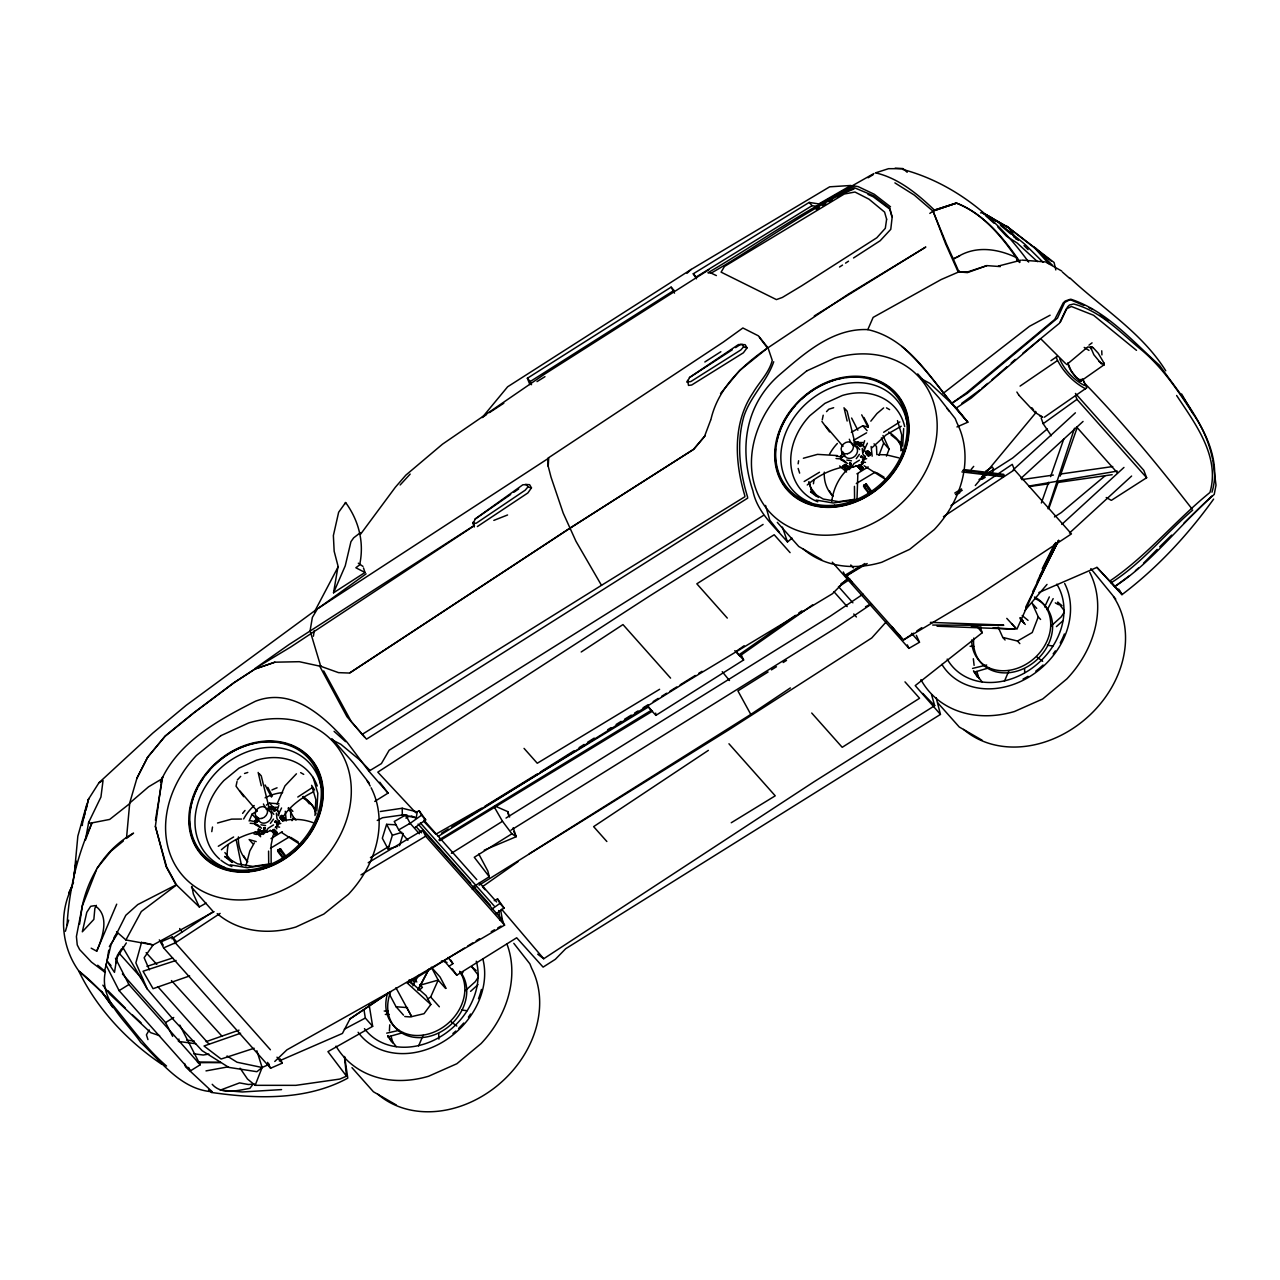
<?xml version="1.0" encoding="UTF-8"?>
<svg xmlns="http://www.w3.org/2000/svg" width="1280" height="1280" viewBox="0 0 1280 1280"><rect width="100%" height="100%" fill="white"/><g stroke="black" fill="none" stroke-linecap="round" stroke-linejoin="round"><path stroke-width="1.5" d="M268.576 851.104L268.704 864.208M854.448 486.368L854.576 499.472M79.536 924.24L82.192 906.608L76.416 936.528L77.248 944.928L79.632 949.584L91.488 962.128L104.4 971.84L111.04 944.704L125.808 915.296L137.776 904.576L176.016 884.944L166.08 866.592L155.376 826.416L161.856 778.912C179.632 741.136 219.728 719.28 255.392 701.264C292.432 686.816 324.464 716.72 347.184 742.368L368.88 771.184L388.064 793.104L374.752 801.424M735.6 347.616L740.544 344.4L745.152 344.704L747.072 347.84L743.392 352.784L691.68 385.008L688.496 385.408L687.616 380.352L687.104 382.384L689.488 377.568L732.304 349.744M314.992 815.52L315.856 799.68L311.616 785.344L314.624 790.096M316.832 810.944L317.808 793.264L313.072 777.264M389.408 1030.8L389.744 1024.848M274.88 662.192L255.104 668.992L233.904 682.848L193.92 712.864L165.136 736.24L147.536 757.36L165.12 736.064L193.808 712.72L233.664 682.848L254.848 669.056L274.88 662.192L299.296 661.696L321.248 666.464L338.512 672.64L349.584 673.056L570.048 528.192L563.2 513.088L551.04 477.184L548.224 466.336L548.688 458.16L317.456 608.8L186.208 705.312L152.768 733.136L99.008 782.688L88.448 799.28L83.056 819.84M900.848 450.768L901.728 434.928L897.488 420.608M902.704 446.192L903.68 428.512M97.696 965.216L105.376 971.584C98.848 1000.32 126.24 1020.976 140.672 1042.384C161.632 1062.144 181.104 1089.584 212.224 1091.744L211.664 1092.48L208.528 1090.016M82.32 825.52L82.576 821.632M270.064 807.376L269.936 808.912L271.2 809.6L272.72 807.2L270.064 807.376L271.344 808.8M855.936 442.64L855.808 444.176L857.072 444.848L858.576 442.448L855.936 442.64L857.2 444.064M474.32 526.96L473.28 521.952L472.928 523.936L475.248 519.008L510.656 494.48M67.04 925.36C69.072 889.92 77.248 855.2 92.016 822.864L109.696 819.424L129.456 803.824L136.976 778.08L147.76 756.976L136.688 778.672M857.856 473.744L857.024 498.704M72.864 883.568L76.208 861.168L74.288 874.016L77.84 836.128L86.784 804.4M245.936 865.936L249.792 850.992L254.352 842.832M831.792 501.2C833.392 487.952 840.048 474.848 850.768 466.752M211.776 831.632L212.496 827.04M798.128 463.824L798.608 460.768M313.392 636.256L314.288 630.512M126.32 942.944L116.816 957.872L114.48 972.368L106.992 961.056L108.752 950.176M116.128 962.752L117.296 955.504L121.52 948.864M377.248 820.464L382.528 817.744L402.32 814.992L416.24 817.856L417.216 811.888L402.224 808.24L380.368 811.488M155.44 820.224L162.688 776.8L160.56 781.888M333.536 592.8L338.064 566.208L334.16 551.248L333.376 535.552L338.64 512.256L345.632 502.528C358.912 520.784 364.464 542.608 359.632 564.896L355.856 567.76L364.992 572.48L333.536 592.8L345.248 565.808L350.944 541.664L353.68 537.824L360.4 532.64M364.64 737.184L346.96 716.704L319.6 666L320.208 664.512L310.08 630.832L312.368 617.392L317.456 608.8M178.928 1039.056L178.448 1041.424L195.728 1043.712M237.024 781.504L236.048 786.208L243.728 796.688M822.24 419.904L823.216 415.2M86.064 809.984L88.448 799.28M141.648 942.064L135.872 962.864L147.2 988.928L174.016 1020.304L202.128 1050.704L228.8 1067.392L256.896 1071.696L262.128 1067.504L269.312 1064.256M1211.968 492.176C1219.936 466.208 1209.184 438.304 1194.96 416.576C1178.656 391.888 1162.48 366.656 1139.104 347.968C1118.96 331.024 1099.968 310.88 1073.664 303.984L1069.408 305.056L1067.6 306.864L1060.528 321.856M81.616 825.312L84.96 813.824M65.408 931.28L68.64 920.192M396.32 824.816L386.608 824.336L382.336 838.224L388.112 849.12L397.616 846.24M388.112 849.12L392.384 835.248L386.608 824.336M399.52 845.648L403.248 833.504M277.232 810.336L278.784 805.456M863.088 445.6L864.64 440.704M89.056 821.568L88.528 823.2L92.016 822.864L85.376 840.224L88.688 822.336L100.928 797.072L103.04 780.528L99.008 782.688M1048.032 508.832L1074.512 428.208M773.712 361.744C767.04 381.424 750.512 396.192 743.936 416.208C736.368 442.592 739.6 470.88 747.52 496.832L747.664 498.128L366.496 739.168L351.264 721.568L323.696 670.896M273.184 835.008L271.104 845.056L271.152 863.456M274.368 811.376L273.36 810.368L274.304 809.376L275.072 811.088L274.768 809.776M277.04 804.08L284.944 785.92L296.432 773.808M282.592 820.816L279.728 817.6L281.808 815.408L284.928 818.352L282.592 820.816L281.008 819.024M281.456 819.84L282.064 818.112M279.728 817.6L282.288 817.824L282.816 816.288M860.24 446.64L859.232 445.632L860.176 444.624L860.928 446.336L860.624 445.024M865.6 452.864L866.128 451.328L868.688 451.536L868.16 453.072L870.192 455.344L868.464 456.08L865.6 452.864L868.464 456.08M867.328 455.088L867.92 453.376M870.192 455.344L870.784 453.616L868.944 452.096M1041.36 502.992L1048.624 482.272M1050.608 476.624L1063.808 438.928M1048.96 508.144L1058.208 481.76M1060.192 476.112L1077.36 427.104M705.264 435.6L693.984 449.088L570.048 528.192L575.936 541.216L601.488 585.328L362 734.48M91.184 948.176L96.72 951.2C102.4 937.696 110.352 915.648 94.784 905.632L90.672 906.32L86.784 912.32L82.32 931.808L93.856 919.392L94.864 908.448L96.288 905.328M710.848 419.84C717.776 388.912 741.36 366.128 766.56 348.688M710.56 420.368L704.512 436.432L693.312 449.552L568.672 528.944L350.08 672.704M879.008 455.216L883.696 443.024L881.376 437.904M886.464 456.112L889.136 449.152L882.976 435.504M1036.704 608.4L1032.096 603.216L1038.272 616.864L1032.24 632.528L1017.536 641.04L1002.784 637.424L998.16 627.184M895.152 168.192L903.12 168.672L888.512 168.688L875.536 172.864C898.32 178.016 917.92 194.208 934.512 210.208L956.448 203.056C983.936 213.776 1003.84 238.176 1020.032 262M96.416 869.92L82.128 906.464C88.816 875.872 105.84 848.576 133.552 833.12L126.48 838.416L129.728 803.04L148.576 786.8L161.856 778.912L160.48 782.176M240.096 1068.208L247.504 1079.04L255.152 1085.328L262.128 1067.504L256.848 1050.752M96.72 951.2L116.704 904.176M423.136 1035.312L418.592 1045.92M1008.992 670.576L1004.464 681.168M1049.328 596.912L1044.656 606.96M249.12 821.04L252.048 814.144L256.816 811.136M792.064 538.176L787.488 541.952C774.08 526.192 757.168 512.128 752.912 490.832C739.056 449.552 744.944 405.968 778 376.112C803.344 354.352 832.128 327.968 867.808 329.616L873.136 317.392L941.136 279.552L958.8 271.904L967.472 272.608L986.88 265.616L1000.352 266.592M73.488 882.496L68.768 893.232L72.016 886.64M292 820.656L293.504 817.28L288.384 807.616M427.504 999.024L430.672 997.008L438.192 980.096L431.36 967.232L440.048 977.008L446.016 988.272M1016.896 629.232L1055.696 542.512M992 473.216L993.728 469.44L992.4 467.056L985.632 471.168M88.256 800L88.992 798.432M1037.12 581.824L1054.768 544.256M278.192 815.04L281.552 807.984M863.232 452.064L867.408 443.232M1053.168 598.624L1047.216 609.856M1048.608 558.688L1056.432 542.848M1025.664 607.2L1058.688 540.352L1040 575.632M1042.24 568.752L1054.592 544.128M1032.624 591.824L1058.64 540.384M314.48 611.76L338.16 566.832M72.416 886.464C58.528 912.832 61.184 946.416 78.608 970.72C96.88 1008.704 127.056 1040.896 161.856 1064.352M418.096 990.176L429.024 968.976M368.208 862.72L422.672 830.192L501.6 919.104L504.576 925.136L390.192 991.872L350.032 1018.832L342.432 1033.44L279.296 1060.896M412.848 985.872L418.4 975.376M417.952 989.632L428.16 970.4M116.56 931.776L125.92 939.968L141.312 911.52L176.512 884.976L166.624 866.944L155.376 826.416M275.664 820.688L276.592 821.824L275.52 822.576L274.592 821.456L276.208 821.312M274.976 821.968L276.592 821.824M274.32 829.456L274.384 832L272.8 832.272L272.72 829.728L274.32 829.456L277.248 832.72L274.624 834.592L273.232 832.576M860.464 456.704L861.52 455.952L862.112 457.712L860.464 456.704L861.904 456.464M857.84 466.4L860.176 464.72L862.192 466.704L863.12 467.968L860.496 469.856L857.84 466.4L860.496 469.856M858.672 467.52L860.256 467.248L860.176 464.72M273.536 819.088L270.384 823.408M276.368 813.136L276.96 818.672L278.592 820.976L276.656 824.56L277.6 825.6L275.296 827.552M277.6 825.6L279.536 822.032L278.992 820.656M859.392 454.352L856.256 458.672M862.224 448.4L862.816 453.936L864.464 456.24L862.528 459.808L863.456 460.864L861.168 462.8M863.456 460.864L865.392 457.28L864.864 455.904M254.544 821.792L257.216 816.912M840.416 457.04L843.072 452.16M282.48 857.568L278.272 852.224L278.144 849.76L280.576 848.912L285.488 855.664M277.568 850.816L280.576 848.912M868.336 492.832L864.144 487.488L864.016 485.024L866.448 484.176L871.344 490.928M863.44 486.064L866.448 484.176M149.232 1029.984L146.416 1034.848L147.952 1039.616M344.736 504.016L345.632 502.528M114.032 937.552L117.2 932.576M109.344 946.544L117.776 933.28M461.36 974.592L463.168 971.776M270.512 830.432L267.344 831.968L263.568 831.936L262.64 830.896L266.416 830.928L268.128 828.272L273.552 824.912M856.384 465.696L853.216 467.232L849.44 467.2L848.496 466.144L852.272 466.176L853.984 463.536L859.424 460.176M478.368 976.992L475.344 981.632L465.408 990.624M1064.24 612.24L1061.2 616.88L1051.28 625.872M283.872 815.712C291.184 805.136 302.176 797.28 313.664 791.76M1213.616 499.104C1187.984 534.816 1157.168 568.08 1121.952 594.656L1096.928 567.392L1038.832 592.576M525.136 484.448L529.616 484.688L531.456 487.856L527.872 492.944L477.376 526.544M360.64 534.112L395.312 487.296L405.84 475.136L442.464 444.192L544.24 374.368L708.88 269.712M410.256 981.6L426.128 995.648L430.832 1004.496L424.032 1013.696L411.648 1016.624L395.936 987.728M253.024 1084.208L249.92 1088.32C237.84 1090.512 221.44 1095.024 212.208 1084.304M258.384 829.216L257.808 831.952L259.6 834.272L261.264 834.272L262.416 832.752L261.904 831.216L258.384 829.216L259.664 830.64M257.808 831.952L260.32 830.592L259.872 829.232M264.736 827.584L265.488 828.832L264.352 829.44L264.064 827.584L265.28 828.208M263.792 828.832L264.928 828.208M843.216 465.84L845.744 464.48L847.776 466.48L848.288 468.016L845.472 469.52L843.216 465.84L845.472 469.52M843.664 467.2L846.192 465.856L845.744 464.48M849.456 463.456L851.152 463.472L850.88 464.704L849.456 463.456L850.208 464.704M849.664 464.08L850.592 462.848M975.296 485.52L1035.36 413.296M870.816 421.168L876.976 413.52L883.632 407.936M97.12 868.08L111.04 851.104L123.392 840.96M720.528 393.552L739.728 370.416L766.528 348.832M971.264 469.264L973.712 466.368M1025.072 610.304L1047.008 584.432M475.072 519.024L522.864 484.768L526.928 484.656L527.856 487.056L525.2 490.176L476.352 523.152L473.136 523.568M747.072 347.84L743.568 346.896L740.88 349.904L690.832 381.568L687.536 381.904M886.32 621.744L871.744 637.968L729.456 729.44L479.072 885.184M400.144 484.96L410.176 474.08M237.344 779.952L240.688 776.368M826.544 411.632L828.768 409.248L833.648 407.712M871.84 447.856L886.032 434.96L901.216 426.224M1157.136 549.392L1143.52 563.216M847.728 578.352L832.416 593.744L686.832 681.504L438.288 836.368M263.104 834.464L266.624 830.992M848.976 469.712L852.48 466.24M1159.68 546.816L1171.632 535.104M1184.016 523.056L1211.792 496.08M274.784 1061.456L286.912 1049.84L390.16 991.824L350.064 1018.896M1192.688 510.096C1165.072 533.872 1142.064 563.264 1111.008 582.864M1075.392 412.816L1013.232 469.808M1083.056 421.44L1020.896 478.416M1123.952 467.44L1061.792 524.416M1131.616 476.048L1069.456 533.04M686.976 273.328L691.2 269.424L829.68 186.816L850.928 185.472L818.8 203.936L809.2 202.416L693.264 273.792L696.496 278.8M1118.704 589.072L1121.664 593.84L1109.968 580.928C1146.944 555.936 1175.344 520.512 1209.936 492.48C1220.416 456.768 1195.232 423.616 1176.624 395.488M470.576 991.36L478 984.624M1056.432 626.608L1062.64 621.008M1007.088 366.64L991.984 379.728M1011.2 363.008L1015.296 359.392M419.792 989.712L422.432 987.376L419.616 984.656M1135.44 570.64L1138.416 568.096M256.8 822.464L255.504 821.072L256.768 820.704L257.392 821.952M841.376 456.336L842.704 456.592L841.376 456.336L842 457.584L840.624 456.048L841.008 459.648L845.696 462.608M1040.512 338.928L971.152 398.096L955.84 408.336C930.528 378.736 908.896 338.768 867.808 329.616M1066.768 364.56L1087.808 346.928L1090.144 347.408M1044.4 417.2L1086.8 387.76L1083.248 380.512M981.664 388.464L987.632 383.424M1047.28 428.944L1012.64 458.032L992.48 470.928M1104.88 475.984L1061.2 512.64L1054.48 516.944M221.392 849.728C231.616 840.72 244.4 834.416 257.744 831.68M807.248 484.992C817.472 475.984 830.272 469.68 843.6 466.944M1022.768 353.296L1059.456 323.248L1066.288 308.912L1071.408 306.496L1093.552 315.248L1136.496 350.352M980.176 389.728L961.808 403.28M980.336 627.424L982.224 632.736L915.216 685.616L940.448 714.416L565.664 948.736L555.376 959.28L543.104 967.12L516.688 937.776L456.752 975.184L444.096 960.704M260.336 835.024L264.896 831.488M1088.976 345.136L1092.064 342.864M1129.504 575.744L1114.56 586.672C1152.768 561.872 1180.08 524.096 1214.24 494.416L1216 485.152L1212.832 460.128M943.056 393.456L1029.552 326.272L1050.112 315.2M297.792 797.04L312.352 787.584M883.648 432.288L899.808 421.952M318.72 607.984L366.112 573.84M1051.296 435.744L1043.168 423.696L1076.96 399.36L1075.536 395.664M409.072 824.112L421.52 815.216L419.136 810.704L415.824 812.544M414.784 827.664L425.68 819.872L419.136 810.704M492.144 908.944L499.92 903.392L497.536 898.88L494.224 900.72M496.288 913.616L504.08 908.048L497.536 898.88M449.232 966.208L452.864 963.616L450.896 960.176M929.824 213.408L932.992 211.168L956.416 203.136C983.936 213.744 1003.488 238.656 1019.488 262.512M1076.288 377.6L1081.344 380.736L1104.144 364.752L1103.904 363.008M548.224 466.336L547.936 458.176L723.408 342.016L742.88 327.984L758.384 335.84L767.984 347.776L848.08 294.32L925.808 247.024L814.272 315.952M218.288 846.256L233.616 836.976M804.16 481.504L819.488 472.24M518 861.696L482.464 886.688L485.024 889.696M529.296 853.728L750.8 714.416L790.384 687.92M744.16 645.744L736.048 651.44L740 655.824L812.608 604.88M738.736 655.008L795.44 615.36M798.688 613.088L801.92 610.832M513.872 492.256L518.704 488.912M486.512 414.576L482.144 417.584L507.632 386.784L691.2 269.424M489.44 412.592L503.808 403.216M1050.928 360.688L1057.392 356.272L1056.16 357.328C1061.856 370.464 1072.928 382.128 1085.568 388.816M1020.08 386.096L1057.264 360.688M689.472 377.504L738.448 344.56L742.576 344.528L743.568 346.896M950.96 505.584L1012.272 464.352L1014.448 469.792L1071.44 533.888L977.328 596L903.584 639.888L846.592 575.776L864.816 563.52M863.056 594.144L830.192 616.24L506.016 818.064M871.424 604.08L836.912 627.28L511.04 830.16M903.584 639.888L913.52 633.2M916.832 630.96L921.808 627.632M708.368 750.368L593.632 826.64L606.848 841.504M838.48 586.864L850.016 579.216M474.464 525.568L290.768 646.976L254.864 668.624L288.88 644.656L474.384 525.376M943.44 516.656L1014.448 469.792M171.888 938.784L212.848 911.872M174.24 943.568L220.128 913.408M581.2 651.984L622.976 624.576L670.576 678.112M840.912 583.84L847.488 579.536M537.696 954.176L543.712 958.752L813.888 781.856L934.688 705.664L931.52 694.592M839.52 267.008L842.528 265.072M845.536 263.136L848.528 261.184M853.536 257.968L880.176 240.736L890.768 229.328L892.128 217.456L889.744 209.104L873.264 196.784L867.936 194.4M704.832 361.984L720.864 351.712M1075.424 393.44L1143.792 470.32L1146.64 477.728L1111.328 500.368L1106.224 497.52M955.52 494.576L962.24 490.272M979.04 479.52L987.44 474.16M529.872 384.64L527.36 378.272L671.12 287.136L674 290.384L530.24 381.52L531.504 384.704M266.336 805.12L269.504 803.104L279.04 803.824M647.376 706.064L655.888 715.36L743.616 659.968L740.624 653.584M451.376 853.312L502.496 821.296L511.888 833.792L516.192 836.704L484.24 850.16M472.384 887.408L489.264 876.736L487.872 871.12L478.784 854.016M763.088 524.432L648.992 596.4L377.808 772.144L415.584 812.576M537.088 774.048L484.912 806.256M540.448 771.936L574.064 750.784M579.104 747.616L584.144 744.448M587.504 742.336L594.24 738.096M768.08 671.968L737.904 690.88L750.8 714.416M771.424 669.872L776.464 666.72M783.168 662.512L786.512 660.416M511.888 833.792L474.272 857.28L489.264 876.736M537.008 381.616L544.96 376.672M763.488 515.392L389.168 750.224L381.392 763.6L368.88 771.184M119.104 990.64L128.912 984.528L200.192 1064.784L190.384 1070.896L119.104 990.64L105.648 964.304M122.416 973.904L165.568 1022.576L173.728 1017.488M472.304 889.408L475.696 887.296M816.176 209.424L819.296 207.488M607.696 729.712L611.072 727.632M616.112 724.496L621.168 721.376M624.544 719.28L631.28 715.104M634.64 713.024L638.016 710.944M643.072 707.808L648.128 704.688M653.168 701.552L658.224 698.416M661.6 696.336L666.656 693.216M670.016 691.12L676.752 686.944M680.128 684.864L695.28 675.472M698.656 673.392L702.016 671.312M408.528 982.704L464.336 948.112M467.712 946.016L472.8 942.864M476.176 940.768L479.552 938.672M890.528 206.832L874.272 194.272L858.128 186.592L854.432 186.032C803.312 210.624 756.832 244.096 707.936 272.768L711.152 273.12C759.344 245.536 804.048 211.136 854.496 187.776L873.632 195.792L889.856 208.368L892.128 216.784M601.488 585.328L744.88 496.736L744.752 495.44C734.736 461.856 732.496 423.056 753.024 392.832C759.36 381.984 769.072 372.8 772.256 360.368L767.984 347.776M856.896 473.872L868.16 466.912M271.024 838.608L282.288 831.664M875.28 472.112L856.304 483.536M289.408 836.864L270.448 848.288M817.84 206.576L812.096 205.664L696.144 277.024L693.264 273.792M438.864 839.952L651.248 710.336L652.512 711.152L439.792 840.72M731.248 822.752L775.232 795.824L728.96 743.776M868.08 177.776L873.152 174.688M441.536 833.168L448.32 829.024M451.728 826.96L648.624 706.848L651.248 710.336M954.768 493.04L961.552 488.928M981.872 476.624L985.264 474.56M988.656 472.512L993.728 469.44M956.4 494.784L959.792 492.736M981.824 479.376L985.216 477.328M370.432 857.632L389.04 846.368M659.616 689.296L537.264 763.248L524.048 748.384M360.992 874.864L425.648 836.224L504.576 925.136M846.592 575.776L867.168 563.536M843.296 571.952L844.976 575.248L860.288 566.256M823.344 202.16L873.904 173.52M822.432 205.536L825.76 203.6M829.088 201.664L832.416 199.744M837.424 196.832L842.416 193.936M851.344 432.368L862.768 425.744L868.304 427.104M866.592 432.816L853.52 440.384L857.968 444.048M832.272 562.176L908.912 648.368L919.488 642.256L916.352 635.312M491.232 931.664L494.512 929.792M497.792 927.92L501.072 926.048M481.536 808.192L435.824 834.224L423.68 821.232M369.12 1004.64L372.656 1026.352L327.936 1051.632L346.512 1076.192L339.792 1079.072L295.872 1085.344L255.152 1085.328M176.512 884.976L199.296 906.944L206.192 903.088M405.872 818.08L409.184 816.224M214.096 911.648L153.136 944.928L144.128 957.728L149.408 969.888M956.512 257.584C975.104 245.264 997.36 248.544 1016.432 257.6L1017.152 261.312M865.504 606.784L868.96 604.928M344.352 1029.168L365.328 1018.048L364.032 1010.176M980.624 212.912L981.696 212.4L991.472 217.728L995.952 221.504M959.664 255.872L953.2 258.784L958.832 271.664L967.424 272L986.88 265.616M934.512 210.208L932.928 210.912L946.704 244.544L953.2 258.784L954.944 258.432M956.96 426.944L967.824 422.208L955.984 407.552L929.968 383.44L921.264 378.768M280.032 1058.736L282.288 1063.136L270.608 1068.224L163.616 947.904L160.624 942.032L172.288 936.944L176.256 941.392M163.616 947.904L175.296 942.8L270.4 1049.76M860.72 445.248L859.472 444.928M860.384 445.728L859.232 445.632M866.608 453.728L869.664 452.624M274.848 809.984L272.592 808.736M274.528 810.464L273.36 810.368M803.376 458.256L817.488 454.368L837.344 455.568M217.52 823.008L231.616 819.12L241.632 819.056M845.728 192.32L853.904 189.056M493.824 520.4L507.568 514.976M989.168 667.792L975.552 671.792M403.296 1032.544L387.824 1036.928M986.688 665.008L972.544 668.416M399.232 1030.32L386.672 1033.152M189.632 975.936L153.056 988.688L143.04 971.232L176.064 960.448M206.096 1041.648L239.024 1030.16M240.592 1033.248L204 1046L221.104 1059.024L254.128 1048.256M1081.344 380.88L1081.152 379.232L1080.496 381.168C1074.624 376.736 1069.376 370.24 1067.744 362.96L1071.216 370.816L1076.384 377.68M1104 363.104L1098.272 353.264L1093.152 347.68L1090.464 346.864L1093.856 354.752L1101.472 363.936M1099.024 361.504L1104.064 364.64M1103.264 365.056L1104.144 364.752M146.976 966.368L172.656 957.984M934.384 210.048L956.448 203.056L932.992 210.928L945.552 243.728L957.808 271.2M244.528 773.488L247.776 772.464M864.496 450.928L864.256 446.848L860.736 443.552L851.936 444.416M278.624 815.664L278.384 811.6L274.864 808.304L266.064 809.168M392.384 835.248L401.888 832.352M421.232 984.864L438.192 980.096L445.632 988.48M104.4 971.84L105.376 971.584M998.432 266.048L1020.992 260.192M863.92 459.264L866.656 458.704M276.688 824.288L280.784 823.456M206 1070.896L228.496 1066.784M860.416 467.008L862.192 466.704M1029.28 486L1117.248 471.104M282.992 820.912C292.848 818.384 303.328 819.072 312.864 822.576M208.864 1054.08L203.216 1055.024L193.616 1053.76M854.992 499.264L838.608 501.664L823.296 499.056L810.544 491.696L816.432 496.48M851.52 500.304L833.232 502.992L816.144 500.08M269.136 864L252.752 866.416L237.424 863.808L224.672 856.448L232.048 862.416M265.664 865.056L247.376 867.744L230.272 864.832M1021.712 479.6L1053.376 475.056M1061.28 473.92L1112.736 466.544M1029.056 486.608L1048.848 483.776M1056.768 482.64L1112.176 474.688M254.4 1084.096L248.32 1084.496L239.568 1082.896L220.256 1090.144L242.352 1091.968L281.568 1089.6M198.128 1062.704L220.8 1062.48L197.44 1062.016M385.312 1014.416L389.104 1014.384M932.704 625.056L1003.616 625.344M847.776 466.48L846.112 466.464L844.256 464.48M260.256 831.216L261.904 831.216M851.44 460.832L846.8 460.048M265.584 825.584L260.928 824.784M853.968 442.464L863.28 442.56M268.112 807.216L277.408 807.312M877.92 454.624L886.16 454.8L898.72 457.84M930.4 622.384L1003.584 625.04M937.072 626.224L1014.896 629.168M970.064 646.272L974.032 646.432M384.208 1011.008L388.16 1011.184M971.344 626.576L981.248 627.152M993.12 627.856L1014.912 629.12M389.232 993.888L396.064 1006.752L407.504 1007.616M404.752 1016.528L410.48 1016.96M1022.192 260.112L1044.96 261.888M836.032 458.512L841.6 458.976M250.176 823.264L255.728 823.728M211.664 1092.48C256.864 1098.976 306.576 1100.624 347.792 1078.128L344.656 1056.88M967.296 471.6L971.264 472.08M979.184 473.008L983.136 473.472M989.072 474.176L993.04 474.64M961.872 471.92L1003.456 476.848M964.112 469.568L1003.792 474.352M962.64 470.368L1004.304 475.376M1047.44 645.264L1052.912 645.984M461.568 1010.016L467.056 1010.72M186.608 1040.064L194.288 1041.088M841.008 459.648L843.44 460.016L847.408 463.472M255.504 821.072L256.128 822.336L254.752 820.8L255.152 824.384L257.584 824.752L261.536 828.208M403.696 814.656L407.36 815.248M125.92 939.968L153.136 944.928L143.568 942.544M865.488 462.416L862.064 461.776L862.656 464.144M279.616 827.152L276.192 826.512L276.784 828.88M843.136 452.88L841.856 451.456L842.016 452.864L843.488 453.152M256.144 817.6L257.904 819.904L255.984 816.192L256.144 817.6L257.616 817.904M836.208 455.968L841.808 457.088M250.336 820.704L255.936 821.84M262.128 1067.504L237.056 1062.24L227.056 1055.984M527.856 487.056L531.456 487.856M254 833.904L256.512 834.48M319.984 665.664L321.408 666.064M256.192 841.616L249.136 839.552L252.864 843.744M159.648 1035.68L150.688 1032.672L109.792 994.112L102.848 985.168M902.816 169.456C954.928 183.328 997.6 218.928 1028.624 262.08M411.024 815.856L416.24 817.856M1039.552 415.76L1042.752 417.12L1034.784 412.256L1018.944 395.296M1083.84 305.456L1069.76 299.456L1065.296 300.992L1063.216 302.896L1054.736 319.44L966.672 392.624L951.616 403.424L967.168 393.408L1057.488 318.112L1064.656 302.448L1070.88 299.232C1106.752 311.072 1132.112 340.864 1159.536 365.312C1180.08 394.384 1205.168 422.56 1212.416 458.432M1089.12 307.712L1092.64 309.216M495.072 806.064L507.808 811.648L509.6 817.024M711.152 273.12L716.384 275.584M332 739.792L340.768 744.24L359.328 759.6L369.872 770.352M259.84 827.344L255.152 824.384M1016.352 239.36L1009.056 228.032L985.2 214.128L1007.616 227.008M987.056 216.496L990.256 218.288M1046.112 262.304L1061.68 270.992M886.512 407.872L889.6 409.632M300.64 772.624L303.728 774.384M855.92 465.6L858.208 466.912M270.064 830.336L272.336 831.648M1055.312 602.848L1058.496 604.688M821.696 559.744L798.752 546.496L777.312 522.368M982.224 740.288L959.28 727.04L937.824 702.912M396.352 1105.04L373.424 1091.776L351.968 1067.648M864.08 465.76L885.184 479.216M876.544 472.608L884.08 477.216M290.688 837.344L298.224 841.952M1091.44 346.688L1093.2 347.792M1078.688 379.92L1080.464 381.024M1084.208 347.424L1088.976 350.4M894.896 182.88L914.256 195.056L932.992 211.168M300.88 844.944L281.616 832.496M991.648 219.488L981.696 212.4M1035.008 411.28L1036.096 411.984M358.304 563.2L362.992 566.416M1042.672 661.312L1036.912 656.96M456.816 1026.048L451.056 1021.712M1051.264 260.992L1006.528 226.112L1054.08 262.48L1055.808 269.936M1100.176 314.928L1107.712 320.64M870.784 453.616L867.68 450.656M891.024 434.912L901.856 443.44M1062.048 605.696L1057.616 602.112L1064.096 610.384M476.176 970.448L471.76 966.864L478.24 975.136M1022.192 615.552L1028.032 620.352M863.12 467.968L861.008 465.856M277.248 832.72L275.152 830.592M1000.432 225.28L1010.864 234.08M1013.856 236.592L1018.336 240.368M212.224 1091.744L185.504 1066.784L184.64 1063.52M743.616 659.968L734.8 650.672M284.928 818.352L281.808 815.408M864.256 446.848L860.736 443.552M856.96 446.08L859.664 449.536M271.104 810.816L273.808 814.288M1062.368 272.016L1069.808 278.512M839.632 465.968L846.544 472.016M255.152 831.92L260.672 836.752M141.024 1022.752L132.592 1015.024M848.288 468.016L846.192 465.856M262.416 832.752L260.32 830.592M903.12 168.672L907.168 172.272M334.08 731.328L345.584 741.648M994 223.216L985.744 215.712L996.864 221.264L1025.184 244.528L1043.04 262.224M406.8 982.624L430.832 1004.496M1037.424 261.6L1017.12 242.992L1006.384 236.096L997.824 227.04M1070.112 278.144C1102.4 308.464 1141.776 332.448 1165.744 370.784M125.392 1008.16L107.984 990.704M986.144 214.656L990.304 218.656M414 979.2L416.816 981.936M1024.016 245.568L1028.096 249.616M1040.672 338.704L1065.856 363.824M901.952 346.464C927.504 368.624 945.2 397.376 967.824 422.208L951.376 402.672M842.992 446.336L825.856 426.272M257.12 811.088L239.984 791.024M166.56 1066.048C133.6 1037.904 113.472 997.744 79.104 971.28L102.064 992.144L101.392 991.392L113.008 1007.616L102.384 992.416M1035.184 247.632L1052.48 265.376M922.752 693.408L934.688 705.664M209.088 1044.224L157.792 986.64M411.536 979.312L414.224 982.144M1085.072 383.712C1123.408 423.04 1158.304 465.504 1191.952 508.848M1096.928 567.392L1114.496 586.112M1020.16 617.712L1022.832 620.544M1021.28 620.176L1025.28 624.432M1011.552 623.552L1015.552 627.824M284.32 820.08L282.288 817.824M1020.24 617.904L1022.864 620.784M1020.192 618.832L1024.144 623.136M1006.784 618.368L1016.016 628.416M159.28 939.872L161.936 942.8M146.128 952.656L156.8 964.4M171.456 980.56L222.144 1036.368M865.52 484.064L866.528 485.184M838.576 586.688L852.88 602.816M279.648 848.816L281.504 851.36M119.104 953.2L142.704 979.52M1033.584 246.752L1048.56 263.536M252.048 814.144L255.776 818.336M1076.96 399.36L1146.64 477.728M1076.56 426.928L1117.424 472.88M809.2 202.416L812.096 205.664M917.696 373.904L939.152 398.032L955.216 418.56L957.008 423.024A100.688 81.888 -41.6 0 1 934.224 529.616L909.68 549.344L881.792 562.256A100.688 81.888 -41.6 0 1 803.104 548.864M1090.848 568.64L1115.744 599.104M883.696 443.024L889.136 449.152M1038.272 616.864L1040.576 619.456M862.768 425.744L867.136 430.656M845.056 408.848L847.12 411.184L855.44 445.04M874.048 443.824L876.464 446.544L876.848 454.656M858.576 442.448L860.656 444.496L857.312 441.776M860.176 444.624L861.184 445.648M866.128 451.328L867.392 452.752M858.448 443.984L859.728 445.424M864.464 456.24L865.392 457.28M1017.536 641.04L1019.84 643.632M858.592 464.992L859.856 466.416M860.256 467.248L862.272 469.552M842.016 452.864L843.28 454.288M849.92 462.848L851.344 464.08M852.272 466.176L853.216 467.232M1002.784 637.424L1005.088 640M845.152 467.216L847.12 469.536M850.784 564.976L853.424 567.936M911.568 633.328L919.488 642.256M844.976 575.248L852.64 583.872L850.96 580.576M833.984 591.76L847.168 606.592M853.76 614L856.384 616.96M790.096 552.64L774.192 534.752L696.832 583.808L727.296 618.08M904.992 681.872L919.568 698.256L842.208 747.312L811.728 713.04M527.36 378.272L530.24 381.52M421.52 815.216L425.68 819.872M499.92 903.392L504.08 908.048M423.824 820.048L476.784 879.648M479.408 882.56L496.64 901.968M420.32 822.864L494.208 906M418.112 824.08L470.704 883.264M473.312 886.16L490.416 905.44M416.288 826.864L421.584 832.816M419.408 833.776L410.112 823.296L398.704 829.856L394.256 821.472L405.696 814.96L410.144 823.344M331.84 738.656L353.296 762.784L369.36 783.296M398.672 829.792L407.92 840.208M259.2 773.6L261.264 775.92L269.568 809.776M290.4 808.592L292.88 811.392M288.176 808.56L290.608 811.296L290.768 817.456M293.504 817.28L295.984 820.064M277.456 810.544L278.384 811.6M274.864 808.304L275.808 809.36M269.504 803.104L273.232 807.296M272.72 807.2L274.8 809.248L271.456 806.512M274.304 809.376L275.312 810.384M280.256 816.064L281.536 817.488M278.592 820.976L279.536 822.032M430.672 997.008L439.36 1006.784M274.384 832L276.4 834.288M271.968 831.136L274.624 834.592M266.416 830.928L267.344 831.968M263.6 828.208L264.352 829.44M259.28 831.952L261.264 834.272M396.064 1006.752L403.504 1015.136M191.44 887.104L212.896 911.232M276.992 1057.184L282.288 1063.136M160.624 942.032L163.264 945.008M106.992 961.056L110.976 965.536M365.328 1018.048L372.656 1026.352M501.6 909.2L543.712 958.752M977.136 626.624L982.224 632.736M865.872 485.216L870.768 491.984M280 849.968L284.912 856.72M1031.84 407.76L1033.504 409.792M722.24 671.664L729.472 680.528M303.36 796.416L309.376 803.856M779.472 532.32L769.792 520.208L765.552 505.44M447.984 957.456L452.864 963.616M829.6 431.952L821.92 421.456M982.144 681.92L973.504 670.896L977.52 677.216M809.216 482.64L810.752 487.84L818.304 497.488M513.808 943.328L529.888 963.84L531.664 968.304A100.688 81.888 -41.6 0 1 497.328 1085.648A100.688 81.888 -41.6 0 1 377.76 1094.144M396.288 1046.672L387.648 1035.632L391.648 1041.952M224.88 852.576L232.448 862.24M379.76 782.192L388.064 793.104M759.472 337.472L767.216 347.664M861.52 455.952L862.448 457.072M868.384 488.016L870.416 490.816M869.264 492.928L864.368 486.176M283.408 857.68L278.496 850.912M452.352 968.832L456.752 975.184M179.664 928.544L181.92 931.824M1010.848 231.968L1014.08 236.928M258.624 832L259.6 834.272M1082.592 378.832L1085.328 384.528L1084.304 385.408C1073.76 379.824 1064.512 370.08 1059.76 359.12M1016.88 392.032L1018.944 395.296M864.016 485.024L864.8 486.272M278.144 849.76L278.944 851.024M410.112 980.368L411.744 983.904L409.104 979.92M1119.904 591.248L1121.952 594.656M122.56 946.912L147.2 988.928M1181.6 393.968L1192.992 413.648M494.192 806.88L502.496 821.296M671.12 287.136L674.512 293.136M406.96 1007.776L411.648 1016.624M265.12 784.992L271.504 797.072M267.792 787.36L272.384 796.08M179.808 1025.088L200.192 1064.784M165.568 1022.576L172.656 1036.368M188.608 1067.44L190.384 1070.896M863.936 417.472L868.384 426.16M861.712 414.848L867.952 427.008M851.616 418.048L857.84 430.208M267.616 1062.368L270.608 1068.224M172.288 936.944L175.296 942.8M115.456 958.208L128.912 984.528M899.52 635.184L901.2 638.48L891.856 626.56M422.672 830.192L425.648 836.224M513.712 831.52L516.192 836.704L513.2 827.76M199.296 906.944L193.344 893.984L191.952 886.368M849.312 439.248L850.928 442.8M263.44 804L265.072 807.536M907.344 644.896L908.912 648.368M1041.152 417.936L1043.168 423.696M782.416 527.104L787.488 541.952M363.488 567.936L364.992 572.48M798.144 468.448L799.648 473.12M976.864 671.424L978.992 678.592M810.752 487.84L811.824 491.504M391.008 1036.16L393.12 1043.328M808.88 481.552L811.68 491.024M940.448 714.416L936.16 697.744M847.152 421.024L844.032 407.696M261.28 785.76L258.16 772.432M236.144 839.584L241.6 866.064M507.808 811.648L508.544 815.36M955.664 407.376L955.84 408.336M500.656 910.128L502.656 921.2M498.656 910.544L500.16 920.24M263.312 830.224L263.568 831.936M346.512 1076.192L344.4 1056.448M973.344 658.736L974.112 665.36M843.84 454.224L844.096 456.576M257.968 818.976L258.224 821.312M871.12 446.512L872.16 456.192M285.264 811.264L286.288 820.928M1090.56 346.976L1090.704 348.608M655.712 713.12L655.888 715.36M1101.744 350.8L1101.92 354.896M1024.592 668.832L1024.688 672.512M438.72 1033.568L438.88 1039.088M402.224 808.24L402.32 814.992M810.688 502.688A68.816 55.968 -41.6 0 1 809.888 400.4A68.816 55.968 -41.6 0 1 907.216 423.984M904.688 426.544A62.448 50.8 -41.6 0 0 842.352 395.472L824.928 403.36L809.824 415.728A62.448 50.8 -41.6 0 0 817.792 501.808M813.44 483.76A66.672 54.224 -41.6 0 1 814 480M863.536 462.512A9.376 7.632 -41.6 0 1 861.52 464.64M853.264 445.456A7.264 5.904 -41.6 0 1 855.328 455.792A7.264 5.904 -41.6 0 1 844.384 454.832M875.328 380.096A72.304 58.8 -41.6 0 1 903.824 453.408A72.304 58.8 -41.6 0 1 826.16 506.96A72.304 58.8 -41.6 0 1 775.568 448.88M776.736 441.472A72.304 58.8 -41.6 0 1 794.848 406.064M801.36 399.312A72.304 58.8 -41.6 0 1 814.864 388.976M816.448 388.016A72.304 58.8 -41.6 0 1 835.024 379.84M836.896 379.312A72.304 58.8 -41.6 0 1 842.608 378M846.448 377.376A72.304 58.8 -41.6 0 1 863.904 377.344M867.84 378.016A72.304 58.8 -41.6 0 1 871.664 378.944M946.848 408.352A100.688 81.888 -41.6 0 1 949.44 411.36M888.656 432.08A42.864 34.864 -41.6 0 1 902.416 450.896M833.024 496.208A42.864 34.864 -41.6 0 1 824.288 472.144M829.536 454.192A42.864 34.864 -41.6 0 1 837.328 443.472M832.464 495.584A42.864 34.864 -41.6 0 1 829.504 490.944M895.024 437.376A42.864 34.864 -41.6 0 1 900.864 444.384M224.816 867.44A68.816 55.968 -41.6 0 1 223.2 765.84A68.816 55.968 -41.6 0 1 321.056 786.896M317.248 785.984A62.448 50.8 -41.6 0 0 256.48 760.224L239.056 768.096L223.952 780.48A62.448 50.8 -41.6 0 0 219.632 859.104M231.92 866.56A62.448 50.8 -41.6 0 1 220.992 860.24M227.152 856.016A66.672 54.224 -41.6 0 1 228.144 844.752M242.608 813.392A66.672 54.224 -41.6 0 1 245.008 810.464M271.92 789.984A66.672 54.224 -41.6 0 1 277.072 787.808M267.408 810.208A7.264 5.904 -41.6 0 1 271.456 817.04A7.264 5.904 -41.6 0 1 263.936 823.184A7.264 5.904 -41.6 0 1 258.304 817.616M289.456 744.832A72.304 58.8 -41.6 0 1 289.936 854.864A72.304 58.8 -41.6 0 1 189.408 821.008M189.92 811.76A72.304 58.8 -41.6 0 1 197.44 787.872M198.352 786.128A72.304 58.8 -41.6 0 1 203.2 778.24M205.408 775.184A72.304 58.8 -41.6 0 1 210.224 769.392M214.128 765.36A72.304 58.8 -41.6 0 1 229.008 753.712M230.592 752.752A72.304 58.8 -41.6 0 1 249.152 744.576M251.024 744.048A72.304 58.8 -41.6 0 1 256.736 742.736M260.576 742.128A72.304 58.8 -41.6 0 1 285.808 743.68M367.12 780.928A100.688 81.888 -41.6 0 1 370.208 786.032M371.136 787.776A100.688 81.888 -41.6 0 1 348.368 894.352L323.808 914.08L295.92 927.008A100.688 81.888 -41.6 0 1 217.232 913.616M302.784 796.816A42.864 34.864 -41.6 0 1 316.08 813.792M247.168 860.944A42.864 34.864 -41.6 0 1 238.416 836.896M243.664 818.928A42.864 34.864 -41.6 0 1 254.192 805.536M265.12 797.84A42.864 34.864 -41.6 0 1 282.656 792.624M247.776 861.728A42.864 34.864 -41.6 0 1 243.648 855.696M303.008 798.048A42.864 34.864 -41.6 0 1 315.008 809.12M1056.816 584.192A66.672 54.224 -41.6 0 1 1030.352 669.376A66.672 54.224 -41.6 0 1 947.2 659.104M1064.656 583.488A73.936 60.144 -41.6 0 1 1031.952 675.168A73.936 60.144 -41.6 0 1 941.872 664.384M1089.696 572.272A100.688 81.888 -41.6 0 1 1066.928 678.848L1042.72 698.976L1014.48 711.504A100.688 81.888 -41.6 0 1 920.912 679.664M1113.504 596.736A100.688 81.888 -41.6 0 1 1086.88 717.776A100.688 81.888 -41.6 0 1 963.616 729.408M1064.384 633.968A72.304 58.8 -41.6 0 1 1060.224 642.96M1055.376 650.848A72.304 58.8 -41.6 0 1 1053.152 653.888M1043.072 665.024A72.304 58.8 -41.6 0 1 1035.776 671.136M1027.984 676.336A72.304 58.8 -41.6 0 1 1023.088 679.04M1034.624 598.352A42.864 34.864 -41.6 0 1 1049.184 642.56A42.864 34.864 -41.6 0 1 1002.816 672.832A42.864 34.864 -41.6 0 1 973.776 638.08M1034.448 597.024A42.864 34.864 -41.6 0 1 1029.136 662.32A42.864 34.864 -41.6 0 1 971.68 639.984M476.304 961.232A66.672 54.224 -41.6 0 1 440.608 1036.608A66.672 54.224 -41.6 0 1 364.464 1028.64M482.88 959.072A73.936 60.144 -41.6 0 1 442.176 1042.352A73.936 60.144 -41.6 0 1 358.112 1032.288M506.848 943.792A100.688 81.888 -41.6 0 1 481.056 1043.6L456.864 1063.728L428.608 1076.24A100.688 81.888 -41.6 0 1 336.016 1046.128M481.424 989.44A72.304 58.8 -41.6 0 1 478.512 998.72M470.56 1014.032A72.304 58.8 -41.6 0 1 468.416 1017.12M463.728 1023.024A72.304 58.8 -41.6 0 1 458.576 1028.464M455.808 1031.056A72.304 58.8 -41.6 0 1 452.912 1033.52M460.384 971.92A42.864 34.864 -41.6 0 1 430.88 1035.952A42.864 34.864 -41.6 0 1 390.656 991.904M441.408 960.96A42.864 34.864 -41.6 0 1 447.008 962.416M459.584 971.296A42.864 34.864 -41.6 0 1 429.744 1033.616A42.864 34.864 -41.6 0 1 387.568 993.248M886.624 219.216L885.312 228.32L876.816 237.76L801.808 285.728L782.368 297.44L776.416 299.6L721.088 272.144L724.464 266.464L844.304 194L854.976 192.032L868.992 199.184L884.592 212.096L886.624 219.216M220.816 735.696L196.368 755.536A100.688 81.888 -41.6 0 0 211.968 895.344A100.688 81.888 -41.6 0 0 349.264 809.872A100.688 81.888 -41.6 0 0 248.8 722.896L220.816 735.696M806.672 370.944L782.224 390.8A100.688 81.888 -41.6 0 0 797.824 530.608A100.688 81.888 -41.6 0 0 935.136 445.12A100.688 81.888 -41.6 0 0 834.672 358.144L806.672 370.944M959.712 271.696L958.544 271.072L959.712 271.696M834.8 507.072A72.848 59.248 -41.6 0 0 903.264 403.584A72.848 59.248 -41.6 0 0 787.552 414.736A72.848 59.248 -41.6 0 0 834.8 507.072M834.496 505.216A71.312 58 -41.6 0 0 901.52 403.888A71.312 58 -41.6 0 0 788.24 414.816A71.312 58 -41.6 0 0 834.496 505.216M847.584 453.712A6.672 5.424 -41.6 0 0 852.448 443.664A6.672 5.424 -41.6 0 0 841.808 446.288A6.672 5.424 -41.6 0 0 847.584 453.712M248.928 871.824A72.848 59.248 -41.6 0 0 317.392 768.32A72.848 59.248 -41.6 0 0 201.68 779.488A72.848 59.248 -41.6 0 0 248.928 871.824M248.64 869.952A71.312 58 -41.6 0 0 315.648 768.624A71.312 58 -41.6 0 0 202.368 779.552A71.312 58 -41.6 0 0 248.64 869.952M261.728 818.448A6.672 5.424 -41.6 0 0 266.592 808.416A6.672 5.424 -41.6 0 0 255.936 811.024A6.672 5.424 -41.6 0 0 261.728 818.448"/></g></svg>
